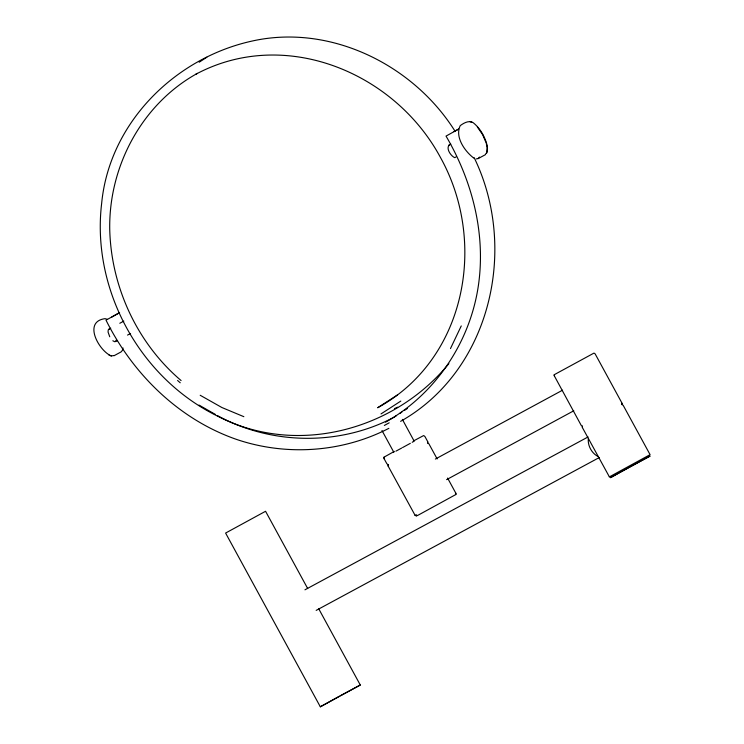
<?xml version="1.0" encoding="UTF-8"?>
<svg xmlns="http://www.w3.org/2000/svg" width="744" height="744" viewBox="0 0 744 744"><rect width="100%" height="100%" fill="white"/><g stroke="black" fill="none" stroke-linecap="round" stroke-linejoin="round"><path stroke-width="1.12" d="M588.309 438.635C587.621 445.684 591.722 453.291 598.046 456.5M108.261 329.834L108.057 332.019L109.749 336.781M116.204 340.138L115.478 341.617L117.487 340.529M123.02 347.969L122.379 350.405L121.086 351.912L113.944 355.781M486.613 153.208L487.162 147.377L486.26 143.322M450.473 348.573L461.252 325.937M393.827 452.268L381.979 430.525M394.357 451.385L384.006 457.16L384.155 458.797L386.871 463.754L388.117 464.74L388.145 466.097L415.115 515.369M609.308 476.932L650.079 454.658L623.174 405.303L622.049 404.55L622.021 403.192L595.116 353.837L593.991 353.084L555.619 373.953L554.317 374.706L554.41 376.027L581.25 425.466L582.375 426.219L582.403 427.577L609.373 476.848M485.572 154.073L486.836 152.576A18.126 7.049 61.6 0 0 486.464 142.96C484.232 135.901 480.447 129.233 474.96 124.211C470.561 119.31 464.554 122.407 460.229 125.643C454.649 136.924 464.805 151.339 473.882 158.174M450.762 144.103C444.549 146.68 450.473 155.952 454.761 157.663L455.96 156.975M476.253 158.9L478.187 158.574L479.471 157.077M448.874 363.639C394.143 430.627 296.14 456.769 217.713 416.194C139.816 378.157 91.28 289.463 101.658 203.335C109.34 122.983 174.71 58.079 251.909 41.097C330.076 23.501 413.441 64.7 455.133 131.372M385.504 422.164C437.342 392.99 472.542 338.427 479.173 279.465C484.846 229.589 471.24 179.062 446.028 136.096L458.602 129.112M393.362 417.709L396.18 415.859M399.928 413.385L401.807 412.157M404.624 410.307L407.433 408.447M197.393 73.368C141.825 103.946 108.689 166.526 109.731 229.338C111.135 286.914 137.101 343.161 181.09 380.547M397.315 395.036L377.645 407.749C465.958 359.51 487.655 242.432 440.588 157.709C394.757 72.187 284.58 26.71 195.821 74.251M400.616 421.337C490.975 370.307 518.243 248.189 474.17 157.682M199.187 62.208L206.832 57.232M381.012 413.924L400.821 401.072M307.663 588.495L265.562 511.277L225.599 533.057L320.329 706.8L339.469 696.189M318.739 608.815L360.291 685.019L320.329 706.8M416.175 516.206L417.468 515.406M447.581 478.066L455.821 493.179L455.849 494.528L417.533 515.508M111.721 317.093L119.579 312.638L106.02 320.171C132.953 374.269 179.118 419.532 236.769 439.499C286.421 456.239 342.259 452.445 388.87 428.339M412.176 442.308L414.185 441.173L402.365 419.393M410.316 443.34L402.662 447.525M621.696 471.361L610.443 477.685L650.107 456.063L638.845 462.015M622.616 470.859L626.866 468.534M627.713 468.069L637.943 462.508M340.343 695.714L360.291 685.019M453.887 131.642L458.639 129.075M110.754 328.178L108.745 329.267L109.47 329.146M119.803 323.277L123.83 321.101M127.54 335.088L130.563 333.452M478.187 158.574L485.33 154.715M389.196 422.825L384.332 425.456M401.807 447.99L395.901 451.18M435.361 459.057L562.557 390.191M446.586 479.648L573.782 410.781M413.32 441.053L423.68 435.538L424.926 436.523L427.642 441.49L427.781 443.071L428.916 443.824L437.147 458.927M304.947 589.815L588.067 436.951M316.172 610.396L599.283 457.541M415.05 515.443L416.426 514.746M394.506 408.577L397.64 407.201M392.33 418.156C338.102 446.084 270.835 444.782 217.406 415.598M448.744 145.192L449.469 145.071M107.434 319.381L105.062 318.655C82.426 321.594 99.24 351.261 111.368 355.939L113.274 355.632M114.753 341.738L112.828 340.761M472.273 122.369L469.948 121.616M109.052 355.186L111.368 355.939M243.855 416.687L221.879 407.517L200.192 395.269M199.011 405.08L215.472 414.492M477.36 126.982L482.642 134.683L485.879 142.243M427.642 441.49L427.781 443.117M384.006 457.207L384.155 458.797M554.317 374.706L554.41 376.027L554.317 374.753M582.375 426.173L582.403 427.577M455.821 493.179L455.849 494.574M388.117 464.693L388.145 466.097M180.234 382.779A191.971 176.84 60.5 0 1 177.593 380.491M622.049 404.55L621.956 403.276L622.049 404.597"/></g></svg>
